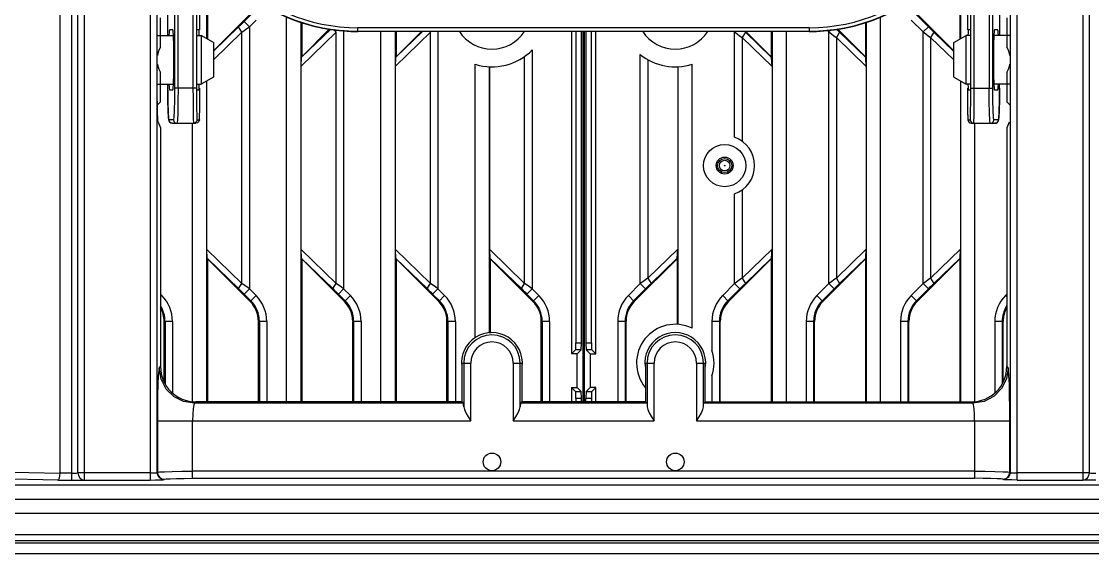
# Model space of a CAD drawing. Header units: millimetres. Extents: x -3132 to 28633, y 682 to 5849.
# Drawn here: x 7231.3 to 7383.2, y 1705.5 to 1781 of the extents above; entities that cross this region are included whole.
import ezdxf

# ---------------------------------------------------------------- set-up
doc = ezdxf.new("R2010")
doc.units = ezdxf.units.MM

msp = doc.modelspace()

# ---------------------------------------------------------------- linework, layer by layer
at = {"linetype": 'Continuous'}
for p, q in [((7238.395, 2695.146), (7238.395, 1715.92)), ((7236.728, 2694.147), (7236.728, 1716.919)), ((7239.312, 1716.961), (7239.312, 2694.105)), ((7382.745, 1716.961), (7382.745, 2694.105)), ((7240.228, 1715.962), (7240.228, 1827.484)), ((7381.828, 1827.484), (7381.828, 1715.962)), ((7249.546, 1819.224), (7249.546, 1715.962)), ((7250.545, 1717.028), (7250.545, 1819.224)), ((7371.511, 1819.224), (7371.511, 1717.028)), ((7372.511, 1715.962), (7372.511, 1819.224)), ((7253.011, 1805.533), (7253.011, 1771.533)), ((7369.045, 1771.533), (7369.045, 1805.533)), ((7253.511, 1771.533), (7253.511, 1800.76)), ((7368.545, 1800.76), (7368.545, 1771.533)), ((7252.051, 1778.983), (7252.051, 1793.774)), ((7370.005, 1793.774), (7370.005, 1778.983)), ((7255.627, 1789.879), (7255.627, 1771.533)), ((7256.127, 1789.879), (7256.127, 1771.533)), ((7365.93, 1771.533), (7365.93, 1789.879)), ((7366.429, 1770.986), (7366.43, 1789.879)), ((7256.607, 1779.783), (7256.607, 1786.162)), ((7257.536, 1786.196), (7257.536, 1778.556)), ((7257.678, 1786.196), (7257.678, 1778.474)), ((7364.378, 1786.196), (7364.378, 1778.474)), ((7364.52, 1778.556), (7364.52, 1786.196)), ((7365.45, 1786.162), (7365.45, 1779.783)), ((7263.732, 1782.001), (7258.528, 1776.791)), ((7262.877, 1780.956), (7263.827, 1781.906)), ((7359.917, 1780.219), (7358.229, 1781.906)), ((7363.528, 1776.797), (7358.324, 1782.001)), ((7251.028, 1777.322), (7251.028, 1781.483)), ((7262.877, 1780.956), (7263.622, 1780.211)), ((7263.622, 1780.211), (7264.572, 1781.161)), ((7268.909, 1727.033), (7268.909, 1781.64)), ((7270.906, 1780.913), (7270.906, 1727.033)), ((7271.048, 1780.875), (7271.048, 1775.94)), ((7351.008, 1780.875), (7351.008, 1775.947)), ((7351.15, 1727.033), (7351.15, 1780.913)), ((7353.147, 1727.033), (7353.147, 1781.64)), ((7357.484, 1781.161), (7359.172, 1779.474)), ((7371.028, 1781.483), (7371.028, 1777.322)), ((7250.593, 1778.983), (7252.848, 1778.983)), ((7252.766, 1779.783), (7252.295, 1779.783)), ((7256.208, 1778.983), (7256.796, 1778.983)), ((7256.485, 1779.783), (7256.249, 1779.783)), ((7258.528, 1777.983), (7256.796, 1778.983)), ((7256.796, 1778.983), (7256.796, 1772.083)), ((7258.519, 1775.542), (7262.553, 1779.438)), ((7262.091, 1780.183), (7258.528, 1776.743)), ((7262.553, 1779.438), (7262.091, 1780.183)), ((7262.553, 1743.841), (7262.553, 1779.438)), ((7263.622, 1780.211), (7263.622, 1743.068)), ((7270.962, 1774.647), (7275.923, 1779.438)), ((7275.157, 1779.89), (7271.034, 1775.909)), ((7275.006, 1779.903), (7271.048, 1775.94)), ((7275.923, 1779.438), (7275.671, 1779.845)), ((7275.923, 1743.841), (7275.923, 1779.438)), ((7276.992, 1779.729), (7276.992, 1743.068)), ((7343.028, 1780.086), (7279.028, 1780.086)), ((7279.028, 1779.586), (7279.028, 1780.086)), ((7279.028, 1779.586), (7343.028, 1779.586)), ((7282.279, 1727.033), (7282.279, 1779.551)), ((7284.276, 1779.551), (7284.276, 1727.033)), ((7284.332, 1774.647), (7289.293, 1779.438)), ((7288.176, 1779.551), (7284.404, 1775.909)), ((7284.418, 1779.551), (7284.418, 1775.94)), ((7288.025, 1779.551), (7284.418, 1775.94)), ((7289.293, 1779.438), (7289.223, 1779.551)), ((7289.451, 1779.551), (7289.293, 1779.438)), ((7289.293, 1743.841), (7289.293, 1779.438)), ((7290.365, 1779.551), (7290.365, 1743.065)), ((7309.31, 1779.551), (7309.31, 1733.836)), ((7309.928, 1779.551), (7309.928, 1735.404)), ((7310.708, 1735.404), (7310.708, 1779.551)), ((7310.928, 1779.551), (7310.928, 1727.033)), ((7311.128, 1727.033), (7311.128, 1779.551)), ((7311.348, 1779.551), (7311.348, 1735.404)), ((7312.128, 1735.404), (7312.128, 1779.551)), ((7312.747, 1733.836), (7312.747, 1779.551)), ((7332.432, 1764.545), (7332.432, 1779.474)), ((7333.963, 1779.446), (7333.501, 1778.7)), ((7333.963, 1779.446), (7333.854, 1779.551)), ((7337.673, 1775.863), (7333.963, 1779.446)), ((7337.638, 1775.947), (7334.034, 1779.551)), ((7337.638, 1779.551), (7337.638, 1775.947)), ((7337.784, 1779.551), (7337.784, 1727.033)), ((7339.777, 1727.033), (7339.777, 1779.551)), ((7343.028, 1780.086), (7343.028, 1779.586)), ((7345.507, 1779.768), (7345.802, 1779.474)), ((7345.802, 1779.474), (7346.152, 1779.824)), ((7345.802, 1743.805), (7345.802, 1779.474)), ((7347.333, 1779.446), (7346.871, 1778.7)), ((7351.008, 1775.947), (7347.052, 1779.903)), ((7351.043, 1775.863), (7347.333, 1779.446)), ((7359.172, 1779.474), (7359.917, 1780.219)), ((7359.172, 1743.805), (7359.172, 1779.474)), ((7360.703, 1779.446), (7360.241, 1778.7)), ((7363.528, 1776.717), (7360.703, 1779.446)), ((7363.528, 1777.983), (7365.26, 1778.983)), ((7365.848, 1778.983), (7365.26, 1778.983)), ((7365.26, 1772.083), (7365.26, 1778.983)), ((7365.807, 1779.783), (7365.572, 1779.783)), ((7371.463, 1778.983), (7369.208, 1778.983)), ((7369.761, 1779.783), (7369.29, 1779.783)), ((7258.528, 1777.983), (7258.528, 1773.083)), ((7333.501, 1778.7), (7337.741, 1774.605)), ((7333.501, 1778.7), (7333.501, 1763.99)), ((7346.871, 1778.7), (7351.111, 1774.605)), ((7346.871, 1778.7), (7346.871, 1744.578)), ((7360.241, 1778.7), (7363.525, 1775.529)), ((7360.241, 1778.7), (7360.241, 1744.578)), ((7363.528, 1773.083), (7363.528, 1777.983)), ((7270.962, 1774.647), (7271.031, 1775.912)), ((7271.034, 1775.909), (7271.044, 1775.943)), ((7284.332, 1774.647), (7284.401, 1775.912)), ((7284.404, 1775.909), (7284.414, 1775.943)), ((7302.663, 1743.841), (7302.663, 1776.013)), ((7303.732, 1776.924), (7303.732, 1743.068)), ((7319.062, 1743.805), (7319.062, 1776.261)), ((7337.638, 1775.947), (7337.673, 1775.863)), ((7337.741, 1774.605), (7337.673, 1775.863)), ((7351.008, 1775.947), (7351.043, 1775.863)), ((7351.111, 1774.605), (7351.043, 1775.863)), ((7270.962, 1748.631), (7270.962, 1774.647)), ((7284.332, 1748.631), (7284.332, 1774.647)), ((7295.649, 1736.093), (7295.649, 1774.895)), ((7297.641, 1774.542), (7297.641, 1736.786)), ((7297.702, 1748.631), (7297.702, 1774.54)), ((7320.131, 1775.547), (7320.131, 1744.578)), ((7324.371, 1774.54), (7324.371, 1748.674)), ((7324.415, 1738.019), (7324.415, 1774.542)), ((7326.407, 1737.492), (7326.407, 1774.895)), ((7337.741, 1774.605), (7337.741, 1748.674)), ((7351.111, 1774.605), (7351.111, 1748.674)), ((7251.028, 1769.583), (7251.028, 1773.744)), ((7258.528, 1773.083), (7256.796, 1772.083)), ((7363.528, 1773.083), (7365.26, 1772.083)), ((7371.028, 1773.744), (7371.028, 1769.583)), ((7250.593, 1772.083), (7252.848, 1772.083)), ((7252.051, 1771.244), (7252.051, 1772.083)), ((7252.063, 1769.81), (7252.051, 1771.533)), ((7252.051, 1771.244), (7252.053, 1770.736)), ((7252.295, 1771.283), (7252.766, 1771.283)), ((7256.127, 1771.533), (7253.011, 1771.533)), ((7256.208, 1772.083), (7256.796, 1772.083)), ((7256.249, 1771.283), (7256.485, 1771.283)), ((7256.606, 1771.001), (7256.607, 1771.533)), ((7257.536, 1772.51), (7257.536, 1727.033)), ((7257.592, 1748.631), (7257.592, 1772.543)), ((7364.481, 1772.533), (7364.481, 1748.674)), ((7364.52, 1727.033), (7364.52, 1772.51)), ((7365.848, 1772.083), (7365.26, 1772.083)), ((7365.45, 1771.532), (7365.451, 1770.611)), ((7365.572, 1771.283), (7365.807, 1771.283)), ((7365.93, 1771.533), (7369.045, 1771.533)), ((7368.557, 1769.62), (7368.545, 1771.533)), ((7371.463, 1772.083), (7369.208, 1772.083)), ((7369.29, 1771.283), (7369.761, 1771.283)), ((7252.097, 1768.338), (7252.063, 1769.81)), ((7256.599, 1769.618), (7256.603, 1770.257)), ((7256.602, 1770.078), (7256.605, 1770.718)), ((7256.605, 1770.537), (7256.606, 1771.202)), ((7250.596, 1769.151), (7251.028, 1769.583)), ((7252.149, 1767.366), (7252.097, 1768.338)), ((7256.581, 1768.222), (7256.589, 1768.696)), ((7256.593, 1769.039), (7256.597, 1769.414)), ((7371.46, 1769.151), (7371.028, 1769.583)), ((7250.694, 1766.687), (7250.691, 1766.687)), ((7250.696, 1766.681), (7251.028, 1765.88)), ((7252.208, 1767.033), (7252.149, 1767.366)), ((7252.854, 1767.033), (7252.208, 1767.033)), ((7252.279, 1766.776), (7252.208, 1767.033)), ((7256.205, 1767.033), (7256.528, 1767.033)), ((7365.528, 1767.033), (7365.851, 1767.033)), ((7365.528, 1767.033), (7365.595, 1766.783)), ((7365.595, 1766.783), (7365.778, 1766.6)), ((7368.702, 1766.533), (7368.642, 1766.914)), ((7369.202, 1767.033), (7369.143, 1767.366)), ((7369.848, 1767.033), (7369.202, 1767.033)), ((7369.848, 1767.033), (7369.785, 1766.789)), ((7371.36, 1766.681), (7371.028, 1765.88)), ((7371.365, 1766.683), (7371.36, 1766.681)), ((7251.028, 1765.88), (7251.028, 1732.03)), ((7252.708, 1766.533), (7256.028, 1766.533)), ((7255.539, 1727.097), (7255.539, 1766.533)), ((7255.922, 1766.583), (7255.705, 1766.533)), ((7365.778, 1766.6), (7366.028, 1766.533)), ((7366.028, 1766.533), (7369.348, 1766.533)), ((7366.118, 1766.591), (7366.351, 1766.533)), ((7366.517, 1727.11), (7366.517, 1766.533)), ((7369.349, 1766.533), (7369.535, 1766.569)), ((7371.028, 1765.88), (7371.028, 1732.03)), ((7332.432, 1743.805), (7332.432, 1756.521)), ((7333.501, 1757.076), (7333.501, 1744.578)), ((7262.553, 1743.841), (7257.592, 1748.631)), ((7257.661, 1747.367), (7257.592, 1748.631)), ((7275.923, 1743.841), (7270.962, 1748.631)), ((7271.031, 1747.367), (7270.962, 1748.631)), ((7289.293, 1743.841), (7284.332, 1748.631)), ((7284.401, 1747.367), (7284.332, 1748.631)), ((7302.663, 1743.841), (7297.702, 1748.631)), ((7297.771, 1747.374), (7297.702, 1748.631)), ((7324.371, 1748.674), (7320.131, 1744.578)), ((7324.303, 1747.416), (7324.371, 1748.674)), ((7337.741, 1748.674), (7333.501, 1744.578)), ((7337.673, 1747.416), (7337.741, 1748.674)), ((7351.111, 1748.674), (7346.871, 1744.578)), ((7351.043, 1747.416), (7351.111, 1748.674)), ((7364.481, 1748.674), (7360.241, 1744.578)), ((7364.413, 1747.416), (7364.481, 1748.674)), ((7257.662, 1747.353), (7257.678, 1747.353)), ((7257.664, 1747.37), (7262.091, 1743.096)), ((7257.678, 1747.353), (7257.678, 1727.033)), ((7257.678, 1747.339), (7263.732, 1741.277)), ((7271.032, 1747.353), (7271.048, 1747.353)), ((7271.034, 1747.37), (7275.461, 1743.096)), ((7271.048, 1747.353), (7271.048, 1727.033)), ((7271.048, 1747.339), (7277.102, 1741.277)), ((7284.402, 1747.353), (7284.418, 1747.353)), ((7284.404, 1747.37), (7288.831, 1743.096)), ((7284.418, 1747.353), (7284.418, 1727.033)), ((7284.418, 1747.339), (7290.472, 1741.277)), ((7297.771, 1747.374), (7302.201, 1743.096)), ((7297.771, 1747.374), (7297.788, 1747.332)), ((7297.788, 1747.332), (7303.842, 1741.277)), ((7297.788, 1747.332), (7297.788, 1736.786)), ((7318.214, 1741.277), (7324.268, 1747.332)), ((7320.593, 1743.833), (7324.303, 1747.416)), ((7324.268, 1747.332), (7324.303, 1747.416)), ((7324.268, 1747.332), (7324.268, 1738.028)), ((7331.584, 1741.277), (7337.638, 1747.332)), ((7333.963, 1743.833), (7337.673, 1747.416)), ((7337.638, 1747.332), (7337.673, 1747.416)), ((7337.638, 1747.332), (7337.638, 1727.033)), ((7344.954, 1741.277), (7351.008, 1747.332)), ((7347.333, 1743.833), (7351.043, 1747.416)), ((7351.008, 1747.332), (7351.043, 1747.416)), ((7351.008, 1747.332), (7351.008, 1727.033)), ((7358.324, 1741.277), (7364.378, 1747.332)), ((7360.703, 1743.833), (7364.413, 1747.416)), ((7364.378, 1747.332), (7364.413, 1747.416)), ((7364.378, 1747.332), (7364.378, 1727.033)), ((7320.131, 1744.578), (7320.593, 1743.833)), ((7333.501, 1744.578), (7333.963, 1743.833)), ((7346.871, 1744.578), (7347.333, 1743.833)), ((7360.241, 1744.578), (7360.703, 1743.833)), ((7262.091, 1743.096), (7262.553, 1743.841)), ((7263.622, 1743.068), (7262.877, 1742.323)), ((7264.572, 1742.117), (7263.622, 1743.068)), ((7275.461, 1743.096), (7275.923, 1743.841)), ((7276.992, 1743.068), (7276.247, 1742.323)), ((7277.942, 1742.117), (7276.992, 1743.068)), ((7288.831, 1743.096), (7289.293, 1743.841)), ((7289.617, 1742.323), (7290.363, 1743.067)), ((7291.312, 1742.117), (7290.365, 1743.065)), ((7302.201, 1743.096), (7302.663, 1743.841)), ((7303.732, 1743.068), (7302.987, 1742.323)), ((7304.682, 1742.117), (7303.732, 1743.068)), ((7319.062, 1743.805), (7317.374, 1742.117)), ((7319.807, 1743.06), (7318.119, 1741.372)), ((7319.807, 1743.06), (7319.062, 1743.805)), ((7332.432, 1743.805), (7330.744, 1742.117)), ((7333.177, 1743.06), (7331.489, 1741.372)), ((7333.177, 1743.06), (7332.432, 1743.805)), ((7345.802, 1743.805), (7344.114, 1742.117)), ((7346.547, 1743.06), (7344.859, 1741.372)), ((7346.547, 1743.06), (7345.802, 1743.805)), ((7359.172, 1743.805), (7357.484, 1742.117)), ((7359.917, 1743.06), (7358.229, 1741.372)), ((7359.917, 1743.06), (7359.172, 1743.805)), ((7251.202, 1742.117), (7251.028, 1742.292)), ((7251.028, 1741.943), (7251.202, 1742.117)), ((7262.877, 1742.323), (7263.827, 1741.372)), ((7263.732, 1741.277), (7264.572, 1742.117)), ((7276.247, 1742.323), (7277.197, 1741.372)), ((7277.102, 1741.277), (7277.942, 1742.117)), ((7289.617, 1742.323), (7290.567, 1741.372)), ((7290.472, 1741.277), (7291.313, 1742.117)), ((7302.987, 1742.323), (7303.937, 1741.372)), ((7303.842, 1741.277), (7304.682, 1742.117)), ((7317.374, 1742.117), (7318.214, 1741.277)), ((7330.744, 1742.117), (7331.584, 1741.277)), ((7344.114, 1742.117), (7344.954, 1741.277)), ((7357.484, 1742.117), (7358.324, 1741.277)), ((7371.028, 1742.292), (7370.854, 1742.117)), ((7370.854, 1742.117), (7371.028, 1741.943)), ((7252.722, 1738.449), (7251.534, 1738.449)), ((7251.534, 1729.925), (7251.534, 1738.449)), ((7251.668, 1738.449), (7251.668, 1729.601)), ((7252.722, 1738.449), (7252.722, 1728.319)), ((7266.092, 1738.449), (7264.904, 1738.449)), ((7264.904, 1727.033), (7264.904, 1738.449)), ((7265.038, 1738.449), (7265.038, 1727.033)), ((7266.092, 1738.449), (7266.092, 1727.033)), ((7279.462, 1738.449), (7278.274, 1738.449)), ((7278.274, 1727.033), (7278.274, 1738.449)), ((7278.408, 1738.449), (7278.408, 1727.033)), ((7279.462, 1738.449), (7279.462, 1727.033)), ((7292.832, 1738.449), (7291.644, 1738.449)), ((7291.644, 1727.033), (7291.644, 1738.449)), ((7291.778, 1738.449), (7291.778, 1727.033)), ((7292.832, 1738.449), (7292.832, 1727.033)), ((7306.202, 1738.449), (7305.014, 1738.449)), ((7305.014, 1727.033), (7305.014, 1738.449)), ((7305.148, 1738.449), (7305.148, 1727.033)), ((7306.202, 1738.449), (7306.202, 1727.033)), ((7317.042, 1738.449), (7315.854, 1738.449)), ((7315.854, 1738.449), (7315.854, 1727.033)), ((7316.908, 1738.449), (7316.908, 1727.033)), ((7317.042, 1727.033), (7317.042, 1738.449)), ((7330.412, 1738.449), (7329.224, 1738.449)), ((7329.224, 1738.449), (7329.224, 1734.336)), ((7330.278, 1738.449), (7330.278, 1727.033)), ((7330.412, 1727.033), (7330.412, 1738.449)), ((7343.782, 1738.449), (7342.594, 1738.449)), ((7342.594, 1738.449), (7342.594, 1727.033)), ((7343.648, 1738.449), (7343.648, 1727.033)), ((7343.782, 1727.033), (7343.782, 1738.449)), ((7357.152, 1738.449), (7355.964, 1738.449)), ((7355.964, 1738.449), (7355.964, 1727.033)), ((7357.018, 1738.449), (7357.018, 1727.033)), ((7357.152, 1727.033), (7357.152, 1738.449)), ((7370.522, 1738.449), (7369.334, 1738.449)), ((7369.334, 1738.449), (7369.334, 1728.352)), ((7370.388, 1738.449), (7370.388, 1729.708)), ((7370.522, 1729.971), (7370.522, 1738.449)), ((7309.928, 1735.404), (7310.708, 1735.404)), ((7311.348, 1735.404), (7312.128, 1735.404)), ((7309.878, 1734.405), (7309.31, 1733.836)), ((7310.09, 1733.836), (7309.31, 1733.836)), ((7310.658, 1734.405), (7309.878, 1734.405)), ((7310.658, 1734.405), (7310.09, 1733.836)), ((7310.09, 1729.073), (7310.09, 1733.836)), ((7312.178, 1734.405), (7311.398, 1734.405)), ((7311.967, 1733.836), (7311.398, 1734.405)), ((7311.967, 1733.836), (7312.747, 1733.836)), ((7311.967, 1733.836), (7311.967, 1729.073)), ((7312.747, 1733.836), (7312.178, 1734.405)), ((7250.833, 1731.835), (7251.028, 1732.03)), ((7293.778, 1732.533), (7295.023, 1732.533)), ((7293.778, 1727.033), (7293.778, 1732.533)), ((7294.024, 1732.533), (7294.024, 1726.313)), ((7295.023, 1724.339), (7295.023, 1732.533)), ((7301.033, 1732.533), (7302.278, 1732.533)), ((7301.033, 1732.533), (7301.033, 1724.339)), ((7302.032, 1726.313), (7302.032, 1732.533)), ((7302.278, 1732.533), (7302.278, 1727.033)), ((7319.778, 1732.533), (7321.023, 1732.533)), ((7319.778, 1732.533), (7319.778, 1727.033)), ((7320.024, 1732.533), (7320.024, 1726.313)), ((7321.023, 1724.339), (7321.023, 1732.533)), ((7327.033, 1732.533), (7328.278, 1732.533)), ((7327.033, 1732.533), (7327.033, 1724.339)), ((7328.032, 1726.313), (7328.032, 1732.533)), ((7328.278, 1727.033), (7328.278, 1732.533)), ((7371.028, 1732.03), (7371.223, 1731.835)), ((7329.224, 1730.73), (7329.224, 1727.033)), ((7309.31, 1729.073), (7310.09, 1729.073)), ((7309.878, 1728.504), (7309.31, 1729.073)), ((7309.31, 1729.073), (7309.31, 1727.033)), ((7310.658, 1728.504), (7310.09, 1729.073)), ((7311.967, 1729.073), (7311.398, 1728.504)), ((7312.747, 1729.073), (7311.967, 1729.073)), ((7312.747, 1729.073), (7312.178, 1728.504)), ((7312.747, 1727.033), (7312.747, 1729.073)), ((7309.878, 1728.504), (7310.658, 1728.504)), ((7310.708, 1727.506), (7309.928, 1727.506)), ((7309.928, 1727.506), (7309.928, 1727.033)), ((7310.708, 1727.033), (7310.708, 1727.506)), ((7312.128, 1727.506), (7311.348, 1727.506)), ((7311.348, 1727.033), (7311.348, 1727.506)), ((7311.398, 1728.504), (7312.178, 1728.504)), ((7312.128, 1727.506), (7312.128, 1727.033)), ((7256.025, 1727.033), (7255.83, 1726.838)), ((7293.973, 1726.838), (7255.83, 1726.838)), ((7293.778, 1727.033), (7256.025, 1727.033)), ((7293.973, 1726.838), (7293.778, 1727.033)), ((7302.083, 1726.838), (7302.278, 1727.033)), ((7319.973, 1726.838), (7302.083, 1726.838)), ((7319.778, 1727.033), (7302.278, 1727.033)), ((7319.973, 1726.838), (7319.778, 1727.033)), ((7328.083, 1726.838), (7328.278, 1727.033)), ((7366.226, 1726.838), (7328.083, 1726.838)), ((7328.278, 1727.033), (7366.031, 1727.033)), ((7366.226, 1726.838), (7366.031, 1727.033)), ((7250.58, 1724.339), (7295.023, 1724.339)), ((7250.58, 1724.339), (7250.58, 1717.064)), ((7255.577, 1716.199), (7255.577, 1724.339)), ((7301.033, 1724.339), (7321.023, 1724.339)), ((7327.033, 1724.339), (7371.476, 1724.339)), ((7366.479, 1724.339), (7366.479, 1716.199)), ((7371.476, 1717.064), (7371.476, 1724.339)), ((7227.905, 1717.115), (7236.728, 1716.924)), ((7236.728, 1716.919), (7236.704, 1716.55)), ((7238.395, 1716.919), (7236.728, 1716.919)), ((7249.546, 1716.961), (7239.312, 1716.961)), ((7250.58, 1717.064), (7250.545, 1717.028)), ((7366.479, 1717.198), (7255.577, 1717.198)), ((7382.745, 1716.961), (7372.511, 1716.961)), ((7416.799, 1715.253), (7205.257, 1715.253)), ((7236.444, 1715.92), (7227.379, 1716.115)), ((7236.444, 1715.92), (7238.395, 1715.92)), ((7240.228, 1715.962), (7249.546, 1715.962)), ((7251.544, 1716.029), (7251.58, 1716.064)), ((7255.577, 1716.199), (7366.479, 1716.199)), ((7370.512, 1716.029), (7370.477, 1716.064)), ((7372.511, 1715.962), (7381.828, 1715.962)), ((7204.025, 1713.254), (7418.031, 1713.254)), ((7419.202, 1711.225), (7202.854, 1711.225)), ((7198.932, 1708.227), (7423.124, 1708.227)), ((7422.716, 1707.347), (7199.34, 1707.347)), ((7199.34, 1707.054), (7422.716, 1707.054)), ((7061.028, 1705.533), (7561.028, 1705.533))]:
    msp.add_line(p, q, dxfattribs=at)
for points in [[(7262.877, 1780.956), (7262.608, 1780.688), (7262.345, 1780.43), (7262.091, 1780.183)], [(7262.553, 1779.438), (7262.904, 1779.688), (7263.26, 1779.946), (7263.622, 1780.211)], [(7332.432, 1779.474), (7332.794, 1779.208), (7333.151, 1778.951), (7333.501, 1778.7)], [(7345.802, 1779.474), (7346.164, 1779.208), (7346.521, 1778.951), (7346.871, 1778.7)], [(7347.333, 1779.446), (7347.079, 1779.693), (7346.88, 1779.888)], [(7359.172, 1779.474), (7359.534, 1779.208), (7359.891, 1778.951), (7360.241, 1778.7)], [(7360.703, 1779.446), (7360.449, 1779.693), (7360.186, 1779.95), (7359.917, 1780.219)], [(7251.028, 1777.322), (7250.801, 1776.877), (7250.646, 1776.428), (7250.593, 1776.162)], [(7371.463, 1776.162), (7371.41, 1776.428), (7371.256, 1776.877), (7371.028, 1777.322)], [(7250.593, 1774.904), (7250.646, 1774.638), (7250.801, 1774.189), (7251.028, 1773.744)], [(7371.028, 1773.744), (7371.256, 1774.189), (7371.41, 1774.638), (7371.463, 1774.904)], [(7253.011, 1771.533), (7253, 1769.835), (7252.966, 1768.364), (7252.914, 1767.376), (7252.854, 1767.033)], [(7253.511, 1771.533), (7253.499, 1769.62), (7253.465, 1767.998), (7253.414, 1766.914), (7253.354, 1766.533)], [(7255.627, 1771.533), (7255.63, 1770.157), (7255.637, 1769.018), (7255.648, 1768.127), (7255.659, 1767.469), (7255.672, 1767.014), (7255.683, 1766.728), (7255.695, 1766.578), (7255.705, 1766.533)], [(7256.127, 1771.533), (7256.13, 1770.295), (7256.137, 1769.269), (7256.148, 1768.467), (7256.159, 1767.875), (7256.171, 1767.466), (7256.183, 1767.209), (7256.195, 1767.073), (7256.205, 1767.033)], [(7365.45, 1771.533), (7365.453, 1770.295), (7365.46, 1769.269), (7365.471, 1768.467), (7365.483, 1767.875), (7365.495, 1767.466), (7365.507, 1767.209), (7365.518, 1767.073), (7365.528, 1767.033)], [(7365.883, 1767.408), (7365.895, 1767.784), (7365.904, 1768.222), (7365.912, 1768.687), (7365.918, 1769.159), (7365.922, 1769.63), (7365.926, 1770.097), (7365.928, 1770.565), (7365.929, 1771.041), (7365.93, 1771.533)], [(7369.143, 1767.366), (7369.091, 1768.338), (7369.057, 1769.81), (7369.045, 1771.533)], [(7369.905, 1767.322), (7369.916, 1767.46), (7369.927, 1767.621), (7369.937, 1767.806), (7369.947, 1768.016), (7369.956, 1768.251), (7369.965, 1768.511), (7369.973, 1768.795), (7369.981, 1769.104), (7369.987, 1769.435), (7369.993, 1769.789), (7369.998, 1770.165), (7370.002, 1770.56), (7370.004, 1770.974), (7370.006, 1771.403), (7370.005, 1772.083)], [(7370.005, 1771.533), (7369.994, 1769.835), (7369.96, 1768.365)], [(7252.053, 1770.736), (7252.057, 1770.254), (7252.063, 1769.8), (7252.07, 1769.376), (7252.078, 1768.985), (7252.088, 1768.628), (7252.098, 1768.306), (7252.109, 1768.02), (7252.121, 1767.771), (7252.133, 1767.557), (7252.146, 1767.377), (7252.16, 1767.229), (7252.174, 1767.107), (7252.191, 1767.004), (7252.217, 1766.899), (7252.293, 1766.748), (7252.47, 1766.593), (7252.708, 1766.533)], [(7256.589, 1768.687), (7256.595, 1769.159), (7256.601, 1769.821)], [(7365.451, 1770.611), (7365.454, 1770.111), (7365.457, 1769.645), (7365.461, 1769.213), (7365.466, 1768.819), (7365.471, 1768.463), (7365.476, 1768.147), (7365.482, 1767.87), (7365.489, 1767.634), (7365.495, 1767.437), (7365.502, 1767.277), (7365.509, 1767.152), (7365.517, 1767.055), (7365.527, 1766.973), (7365.559, 1766.856), (7365.697, 1766.658), (7365.984, 1766.535), (7366.028, 1766.533)], [(7366.395, 1767.368), (7366.404, 1767.854), (7366.412, 1768.371), (7366.418, 1768.895), (7366.422, 1769.418), (7366.426, 1769.938), (7366.428, 1770.458), (7366.429, 1770.986)], [(7250.691, 1766.687), (7250.665, 1766.823), (7250.636, 1767.264), (7250.613, 1767.946), (7250.598, 1768.781), (7250.593, 1769.646)], [(7256.557, 1767.335), (7256.563, 1767.484), (7256.568, 1767.661), (7256.574, 1767.87), (7256.579, 1768.112), (7256.584, 1768.387)], [(7256.559, 1767.408), (7256.571, 1767.784), (7256.581, 1768.222)], [(7368.642, 1766.914), (7368.591, 1767.998), (7368.557, 1769.62)], [(7369.96, 1768.365), (7369.908, 1767.377), (7369.848, 1767.033)], [(7252.708, 1766.533), (7252.464, 1766.596), (7252.279, 1766.776)], [(7252.854, 1767.033), (7252.918, 1766.789), (7253.097, 1766.604), (7253.354, 1766.533)], [(7256.205, 1767.033), (7256.138, 1766.783), (7255.955, 1766.6), (7255.922, 1766.583)], [(7256.528, 1767.033), (7256.461, 1766.783), (7256.278, 1766.6), (7256.028, 1766.533)], [(7256.528, 1767.033), (7256.545, 1767.138), (7256.559, 1767.408)], [(7365.851, 1767.033), (7365.868, 1767.138), (7365.883, 1767.408)], [(7365.851, 1767.033), (7365.918, 1766.783), (7366.118, 1766.591)], [(7366.351, 1766.533), (7366.368, 1766.65), (7366.383, 1766.949), (7366.395, 1767.368)], [(7368.702, 1766.533), (7368.946, 1766.596), (7369.131, 1766.776), (7369.202, 1767.033)], [(7369.785, 1766.789), (7369.605, 1766.604), (7369.348, 1766.533)], [(7369.535, 1766.569), (7369.706, 1766.681), (7369.809, 1766.825), (7369.849, 1766.932), (7369.868, 1767.017), (7369.882, 1767.104), (7369.894, 1767.204), (7369.905, 1767.322)], [(7320.131, 1744.578), (7319.781, 1744.328), (7319.424, 1744.07), (7319.062, 1743.805)], [(7333.501, 1744.578), (7333.151, 1744.328), (7332.794, 1744.07), (7332.432, 1743.805)], [(7346.871, 1744.578), (7346.521, 1744.328), (7346.164, 1744.07), (7345.802, 1743.805)], [(7360.241, 1744.578), (7359.891, 1744.328), (7359.534, 1744.07), (7359.172, 1743.805)], [(7262.091, 1743.096), (7262.346, 1742.848), (7262.608, 1742.59), (7262.877, 1742.323)], [(7263.622, 1743.068), (7263.26, 1743.332), (7262.904, 1743.59), (7262.553, 1743.841)], [(7275.461, 1743.096), (7275.716, 1742.848), (7275.978, 1742.59), (7276.247, 1742.323)], [(7276.992, 1743.068), (7276.63, 1743.332), (7276.274, 1743.59), (7275.923, 1743.841)], [(7288.831, 1743.096), (7289.086, 1742.848), (7289.348, 1742.59), (7289.617, 1742.323)], [(7290.365, 1743.065), (7290.001, 1743.332), (7289.644, 1743.59), (7289.293, 1743.841)], [(7302.201, 1743.096), (7302.456, 1742.848), (7302.718, 1742.59), (7302.987, 1742.323)], [(7303.732, 1743.068), (7303.37, 1743.332), (7303.014, 1743.59), (7302.663, 1743.841)], [(7319.807, 1743.06), (7320.077, 1743.328), (7320.339, 1743.586), (7320.593, 1743.833)], [(7333.177, 1743.06), (7333.447, 1743.328), (7333.709, 1743.586), (7333.963, 1743.833)], [(7346.547, 1743.06), (7346.817, 1743.328), (7347.079, 1743.586), (7347.333, 1743.833)], [(7359.917, 1743.06), (7360.187, 1743.328), (7360.449, 1743.586), (7360.703, 1743.833)], [(7250.833, 1731.835), (7250.768, 1731.532), (7250.707, 1730.756), (7250.654, 1729.549), (7250.613, 1727.994), (7250.589, 1726.212), (7250.58, 1724.339)], [(7255.83, 1726.838), (7254.292, 1727.082), (7252.944, 1727.759), (7251.837, 1728.836), (7251.097, 1730.239), (7250.833, 1731.835)], [(7371.223, 1731.835), (7370.979, 1730.297), (7370.302, 1728.948), (7369.225, 1727.842), (7367.823, 1727.102), (7366.226, 1726.838)], [(7371.476, 1724.339), (7371.468, 1726.213), (7371.443, 1727.995), (7371.403, 1729.549), (7371.35, 1730.756), (7371.288, 1731.531), (7371.223, 1731.835)], [(7255.83, 1726.838), (7255.732, 1726.622), (7255.651, 1726.074), (7255.596, 1725.273), (7255.577, 1724.339)], [(7294.024, 1726.313), (7294.115, 1725.943), (7294.334, 1725.479), (7294.648, 1724.939), (7295.023, 1724.339)], [(7301.033, 1724.339), (7301.408, 1724.939), (7301.722, 1725.479), (7301.942, 1725.943), (7302.032, 1726.313)], [(7320.024, 1726.313), (7320.115, 1725.943), (7320.334, 1725.479), (7320.648, 1724.939), (7321.023, 1724.339)], [(7327.033, 1724.339), (7327.408, 1724.939), (7327.722, 1725.479), (7327.942, 1725.943), (7328.032, 1726.313)], [(7366.479, 1724.339), (7366.46, 1725.274), (7366.406, 1726.074), (7366.324, 1726.622), (7366.226, 1726.838)], [(7236.704, 1716.55), (7236.644, 1716.232), (7236.555, 1716.012), (7236.444, 1715.92)], [(7238.395, 1716.919), (7238.772, 1716.924), (7239.093, 1716.939), (7239.312, 1716.961)], [(7239.312, 1716.961), (7239.385, 1716.582), (7239.584, 1716.259), (7239.88, 1716.042), (7240.228, 1715.962)], [(7249.546, 1716.961), (7249.92, 1716.966), (7250.24, 1716.981), (7250.459, 1717.002), (7250.545, 1717.028)], [(7251.544, 1716.029), (7251.168, 1716.103), (7250.85, 1716.311), (7250.626, 1716.635), (7250.545, 1717.028)], [(7250.58, 1717.064), (7250.867, 1717.106), (7251.595, 1717.143), (7252.695, 1717.173), (7254.066, 1717.192), (7255.577, 1717.198)], [(7250.58, 1717.064), (7250.654, 1716.688), (7250.862, 1716.369), (7251.186, 1716.145), (7251.58, 1716.064)], [(7366.479, 1717.198), (7367.991, 1717.192), (7369.361, 1717.173), (7370.461, 1717.143), (7371.189, 1717.106), (7371.476, 1717.064)], [(7370.477, 1716.064), (7370.853, 1716.138), (7371.171, 1716.346), (7371.395, 1716.67), (7371.476, 1717.064)], [(7371.511, 1717.028), (7371.437, 1716.652), (7371.229, 1716.334), (7370.905, 1716.11), (7370.512, 1716.029)], [(7371.511, 1717.028), (7371.597, 1717.002), (7371.816, 1716.981), (7372.137, 1716.966), (7372.511, 1716.961)], [(7381.828, 1715.962), (7382.176, 1716.042), (7382.472, 1716.259), (7382.671, 1716.582), (7382.745, 1716.961)], [(7382.745, 1716.961), (7382.963, 1716.939), (7383.285, 1716.924), (7383.661, 1716.919)], [(7238.395, 1715.92), (7239.146, 1715.925), (7239.793, 1715.94), (7240.228, 1715.962)], [(7249.546, 1715.962), (7250.3, 1715.967), (7250.94, 1715.981), (7251.375, 1716.003), (7251.544, 1716.029)], [(7251.58, 1716.064), (7251.804, 1716.106), (7252.387, 1716.144), (7253.278, 1716.174), (7254.382, 1716.193), (7255.577, 1716.199)], [(7370.477, 1716.064), (7370.246, 1716.106), (7369.664, 1716.144), (7368.786, 1716.173), (7367.692, 1716.192), (7366.479, 1716.199)], [(7372.511, 1715.962), (7371.756, 1715.967), (7371.122, 1715.981), (7370.686, 1716.003), (7370.512, 1716.029)], [(7383.661, 1715.92), (7382.906, 1715.925), (7382.266, 1715.939), (7381.828, 1715.962)]]:
    msp.add_lwpolyline(points, dxfattribs=at)
for centre, radius in [((7331.028, 1760.533), 3), ((7331.028, 1760.533), 1.2), ((7331.028, 1760.533), 1), ((7331.028, 1760.533), 0.75), ((7331.028, 1760.533), 0.05), ((7298.028, 1718.533), 1.25), ((7324.028, 1718.533), 1.25)]:
    msp.add_circle(centre, radius, dxfattribs=at)
for centre, radius, start, end in [((7279.028, 1805.533), 25.982, 180, 270), ((7279.028, 1805.533), 25.947, 180, 270), ((7279.028, 1805.533), 25.447, 180, 270), ((7343.028, 1805.533), 25.982, 270, 0), ((7343.028, 1805.533), 25.947, 270, 0), ((7343.028, 1805.533), 25.447, 270, 0), ((7279.028, 1805.533), 26, 233.74303, 270), ((7343.028, 1805.533), 26, 270, 306.25697), ((7298.028, 1782.533), 5.5, 212.83764, 327.15293), ((7324.028, 1782.533), 5.5, 212.83764, 327.15293), ((7298.028, 1782.533), 8, 252.69945, 315.48133), ((7324.028, 1782.533), 8, 231.62406, 287.30055), ((7331.028, 1760.533), 4.25, 289.28236, 70.71764), ((7247.534, 1738.449), 5.188, 0.00001, 44.99999), ((7260.904, 1738.449), 4, 0, 45), ((7260.904, 1738.449), 4.134, 0, 44.99999), ((7260.904, 1738.449), 5.188, 0.00001, 44.99999), ((7274.274, 1738.449), 4, 0, 45), ((7274.274, 1738.449), 4.134, 0, 44.99999), ((7274.274, 1738.449), 5.188, 0.00001, 44.99999), ((7287.644, 1738.449), 4, 0, 45), ((7287.644, 1738.449), 4.134, 0, 44.99999), ((7287.644, 1738.449), 5.188, 0.00001, 44.99999), ((7301.014, 1738.449), 4, 0, 45), ((7301.014, 1738.449), 4.134, 0, 44.99999), ((7301.014, 1738.449), 5.188, 0.00001, 44.99999), ((7321.042, 1738.449), 5.188, 135.00003, 180), ((7321.042, 1738.449), 4.134, 135.00001, 179.99999), ((7321.042, 1738.449), 4, 135, 180), ((7334.412, 1738.449), 5.188, 135.00003, 180), ((7334.412, 1738.449), 4.134, 135.00001, 179.99999), ((7334.412, 1738.449), 4, 135, 180), ((7347.782, 1738.449), 5.188, 135.00003, 180), ((7347.782, 1738.449), 4.134, 135.00001, 179.99999), ((7347.782, 1738.449), 4, 135, 180), ((7361.152, 1738.449), 5.188, 135.00003, 180), ((7361.152, 1738.449), 4.134, 135.00001, 179.99999), ((7361.152, 1738.449), 4, 135, 180), ((7374.522, 1738.449), 5.188, 135.00003, 180), ((7247.534, 1738.449), 4, 0, 28.88345), ((7247.534, 1738.449), 4.134, 0, 31.96945), ((7374.522, 1738.449), 4.134, 148.03055, 179.99999), ((7374.522, 1738.449), 4, 151.11655, 180), ((7324.028, 1732.533), 5.5, 64.36995, 218.75308), ((7298.028, 1732.533), 4.32, 353.70586, 186.29414), ((7298.028, 1732.533), 4.004, 0, 180), ((7324.028, 1732.533), 4.32, 353.70586, 186.29414), ((7324.028, 1732.533), 4.004, 0, 180), ((7298.028, 1732.533), 3.005, 0, 180), ((7324.028, 1732.533), 3.005, 0, 180), ((7324.028, 1732.533), 5.5, 340.86575, 19.13425)]:
    msp.add_arc(centre, radius, start, end, dxfattribs=at)
for centre, major_axis, ratio, start_param, end_param in [((7252.295, 1775.533), (0, 4.25), 0.0349208, 6.2831853, 6.8791901), ((7252.766, 1775.533), (0, 4.25), 0.0349208, 3.1415927, 6.2831853), ((7256.485, 1775.533), (0, 4.25), 0.0174551, -0.598939, 0), ((7365.572, 1775.533), (0, 4.25), 0.0174551, 0, 0.5989717), ((7369.29, 1775.533), (0, 4.25), 0.0349208, 0, 3.1415927), ((7369.761, 1775.533), (0, 4.25), 0.0349208, -0.5963031, 0), ((7252.295, 1775.533), (0, 4.25), 0.0349208, 2.5462167, 3.1415927), ((7256.485, 1775.533), (0, 4.25), 0.0174551, 3.1415927, 3.7405301), ((7365.572, 1775.533), (0, 4.25), 0.0174551, -3.740469, -3.1415927), ((7369.761, 1775.533), (0, 4.25), 0.0349208, -3.1415927, -2.5452855), ((7309.876, 1735.404), (0, 1), 0.0524078, -3.0892328, -1.5707963), ((7310.656, 1735.404), (0, 1), 0.0524078, -3.0892328, -1.5707963), ((7311.401, 1735.404), (0, 1), 0.0524078, -4.712389, -3.1939525), ((7312.181, 1735.404), (0, 1), 0.0524078, -4.712389, -3.1939525), ((7256.031, 1732.036), (3.54, 3.54), 0.9987828, 2.3568035, 3.9263818), ((7366.025, 1732.036), (3.54, -3.54), 0.9987828, -0.7847892, 0.7847892), ((7309.876, 1727.506), (0, 1), 0.0524078, -1.5707963, -0.0523599), ((7310.656, 1727.506), (0, 1), 0.0524078, -1.5707963, -0.0523599), ((7311.401, 1727.506), (0, 1), 0.0524078, 0.0523599, 1.5707963), ((7312.181, 1727.506), (0, 1), 0.0524078, 0.0523599, 1.5707963), ((7293.97, 1724.339), (0, 2.5), 0.0349208, -0.6610675, -0.0349066), ((7302.086, 1724.339), (0, 2.5), 0.0349208, 0.0349066, 0.6610675)]:
    msp.add_ellipse(centre, major_axis=major_axis, ratio=ratio, start_param=start_param, end_param=end_param, dxfattribs=at)

doc.saveas('drawing.dxf')
